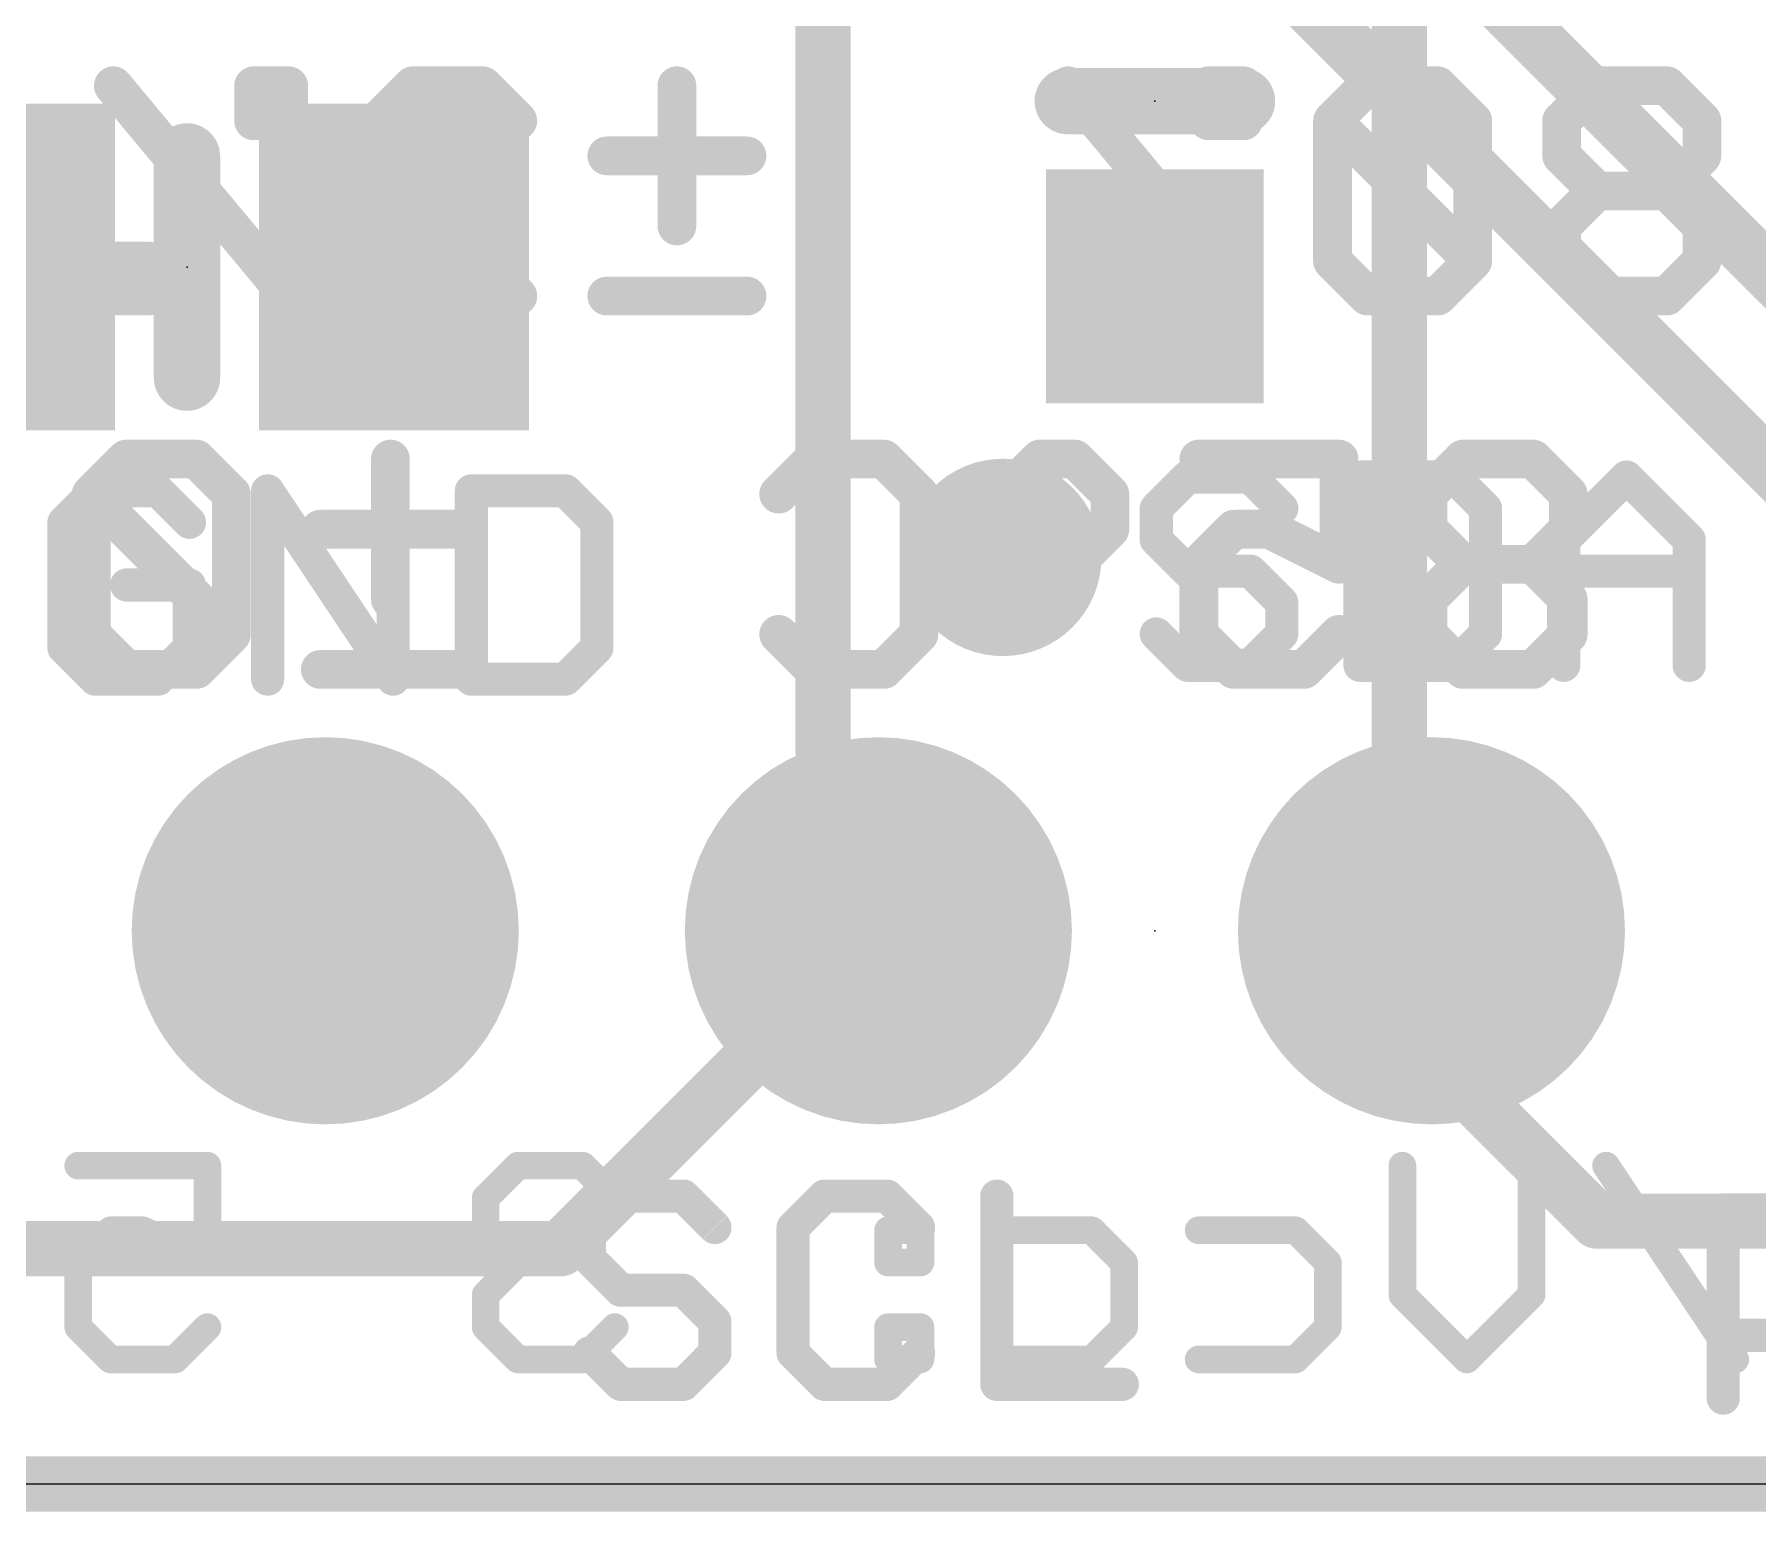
# Model space of a CAD drawing. Extents: x -0.1 to 25.5, y -0.1 to 17.9.
# Drawn here: x 7.55 to 15.47, y -0.13 to 6.66 of the extents above; entities that cross this region are included whole.
import ezdxf

# ---------------------------------------------------------------- set-up
doc = ezdxf.new("R2010")
doc.units = 0
for name, color, linetype in [('1', 12, 'CONTINUOUS'), ('16', 5, 'CONTINUOUS'), ('17', 110, 'CONTINUOUS'), ('18', 110, 'CONTINUOUS'), ('20', 53, 'CONTINUOUS'), ('21', 40, 'CONTINUOUS'), ('22', 6, 'CONTINUOUS'), ('23', 53, 'CONTINUOUS')]:
    doc.layers.add(name, color=color, linetype=linetype)

# ---------------------------------------------------------------- blocks, each defined once
blk = doc.blocks.new('RECT')
blk.add_solid([(-0.5, -0.5), (0.5, -0.5), (-0.5, 0.5), (0.5, 0.5)])
blk = doc.blocks.new('ROUNDP')
at = {"const_width": 0.5}
blk.add_lwpolyline([(0, -0.25, 1), (0, 0.25, 1), (0, -0.25)], format="xyb", dxfattribs=at)
blk = doc.blocks.new('ROUNDV')
at = {"const_width": 0.5}
blk.add_lwpolyline([(0, -0.25, 1), (0, 0.25, 1), (0, -0.25)], format="xyb", dxfattribs=at)

msp = doc.modelspace()

# ---------------------------------------------------------------- linework, layer by layer
at = {"layer": '1', "const_width": 0.254}
for points in [[(13.823, 9.233), (13.823, 2.687)], [(13.97, 2.54), (13.823, 2.687)], [(25.4, 0), (0, 0)]]:
    msp.add_lwpolyline(points, dxfattribs=at)
at = {"layer": '1', "const_width": 0.127}
for points in [[(13.8679, 2.7319, 1), (13.7781, 2.6421)], [(13.7595, 2.687, 1), (13.8865, 2.687)], [(13.9251, 2.4951, 1), (14.0149, 2.5849)]]:
    msp.add_lwpolyline(points, format="xyb", dxfattribs=at)
at = {"layer": '16', "const_width": 0.254}
for points in [[(11.176, 7.3025), (11.176, 3.3655)], [(18.542, 2.54), (13.843, 7.239)], [(13.1445, 7.0485), (16.51, 3.683)], [(11.176, 3.3655), (11.4935, 3.048)], [(11.4935, 3.048), (11.4935, 2.6035)], [(11.43, 2.54), (11.4935, 2.6035)], [(9.9695, 1.0795), (11.43, 2.54)], [(13.97, 1.9685), (13.97, 2.54)], [(14.732, 1.2065), (13.97, 1.9685)], [(19.7485, 1.2065), (14.732, 1.2065)], [(6.0863, 1.0795), (9.9695, 1.0795)], [(25.4, 0), (0, 0)]]:
    msp.add_lwpolyline(points, dxfattribs=at)
at = {"layer": '16', "const_width": 0.127}
for points in [[(11.2209, 3.4104, 1), (11.1311, 3.3206)], [(11.1125, 3.3655, 1), (11.2395, 3.3655)], [(11.557, 3.048, 1), (11.43, 3.048)], [(11.4486, 3.0031, 1), (11.5384, 3.0929)], [(11.5384, 2.5586, 1), (11.4486, 2.6484)], [(11.3851, 2.5849, 1), (11.4749, 2.4951)], [(11.4749, 2.4951, 1), (11.3851, 2.5849)], [(11.43, 2.6035, 1), (11.557, 2.6035)], [(14.0335, 2.54, 1), (13.9065, 2.54)], [(14.0149, 2.0134, 1), (13.9251, 1.9236)], [(13.9065, 1.9685, 1), (14.0335, 1.9685)], [(14.732, 1.27, 1), (14.732, 1.143)], [(14.6871, 1.1616, 1), (14.7769, 1.2514)], [(9.9246, 1.1244, 1), (10.0144, 1.0346)], [(9.9695, 1.016, 1), (9.9695, 1.143)]]:
    msp.add_lwpolyline(points, format="xyb", dxfattribs=at)
at = {"layer": '20'}
msp.add_line((2.54, 0), (22.86, 0), dxfattribs=at)
at = {"layer": '21'}
for points, const_width in [([(13.1, 6.35), (12.3, 6.35)], 0.3048), ([(8.255, 6.096), (8.255, 5.08)], 0.3048), ([(12.8505, 4.6235), (12.7064, 4.4795)], 0.1524), ([(13.1386, 4.6235), (12.8505, 4.6235)], 0.1524), ([(13.2826, 4.4795), (13.1386, 4.6235)], 0.1524), ([(13.6419, 4.6235), (13.6419, 3.7592)], 0.1524), ([(14.0741, 4.6235), (13.6419, 4.6235)], 0.1524), ([(14.2182, 4.4795), (14.0741, 4.6235)], 0.1524), ([(14.5775, 4.3354), (14.8656, 4.6235)], 0.1524), ([(14.8656, 4.6235), (15.1537, 4.3354)], 0.1524), ([(7.834, 4.56), (7.6899, 4.416)], 0.1524), ([(8.1221, 4.56), (7.834, 4.56)], 0.1524), ([(8.2661, 4.416), (8.1221, 4.56)], 0.1524), ([(8.6254, 3.6957), (8.6254, 4.56)], 0.1524), ([(8.6254, 4.56), (9.2017, 3.6957)], 0.1524), ([(9.2017, 3.6957), (9.2017, 4.56)], 0.1524), ([(9.561, 4.56), (9.561, 3.6957)], 0.1524), ([(9.9931, 4.56), (9.561, 4.56)], 0.1524), ([(10.1372, 4.416), (9.9931, 4.56)], 0.1524), ([(12.7064, 4.4795), (12.7064, 4.3354)], 0.1524), ([(14.2182, 3.9033), (14.2182, 4.4795)], 0.1524), ([(7.6899, 4.416), (7.6899, 3.8398)], 0.1524), ([(10.1372, 3.8398), (10.1372, 4.416)], 0.1524), ([(12.7064, 4.3354), (12.8505, 4.1914)], 0.1524), ([(14.5775, 3.7592), (14.5775, 4.3354)], 0.1524), ([(15.1537, 4.3354), (15.1537, 3.7592)], 0.1524), ([(8.2661, 4.1279), (7.978, 4.1279)], 0.1524), ([(8.2661, 3.8398), (8.2661, 4.1279)], 0.1524), ([(12.8505, 4.1914), (13.1386, 4.1914)], 0.1524), ([(13.1386, 4.1914), (13.2826, 4.0473)], 0.1524), ([(14.5775, 4.1914), (15.1537, 4.1914)], 0.1524), ([(13.2826, 4.0473), (13.2826, 3.9033)], 0.1524), ([(12.8505, 3.7592), (12.7064, 3.9033)], 0.1524), ([(13.2826, 3.9033), (13.1386, 3.7592)], 0.1524), ([(14.0741, 3.7592), (14.2182, 3.9033)], 0.1524), ([(7.6899, 3.8398), (7.834, 3.6957)], 0.1524), ([(8.1221, 3.6957), (8.2661, 3.8398)], 0.1524), ([(9.9931, 3.6957), (10.1372, 3.8398)], 0.1524), ([(13.1386, 3.7592), (12.8505, 3.7592)], 0.1524), ([(13.6419, 3.7592), (14.0741, 3.7592)], 0.1524), ([(7.834, 3.6957), (8.1221, 3.6957)], 0.1524), ([(9.561, 3.6957), (9.9931, 3.6957)], 0.1524), ([(10.247, 1.3215), (10.1029, 1.1775)], 0.1524), ([(10.5351, 1.3215), (10.247, 1.3215)], 0.1524), ([(10.6791, 1.1775), (10.5351, 1.3215)], 0.1524), ([(11.1825, 1.3215), (11.0384, 1.1775)], 0.1524), ([(11.4706, 1.3215), (11.1825, 1.3215)], 0.1524), ([(11.6147, 1.1775), (11.4706, 1.3215)], 0.1524), ([(11.974, 1.3215), (11.974, 0.4572)], 0.1524), ([(15.3099, 0.3937), (15.3099, 1.258)], 0.1524), ([(15.3099, 1.258), (15.7421, 1.258)], 0.1524), ([(10.1029, 1.1775), (10.1029, 1.0334)], 0.1524), ([(11.0384, 1.1775), (11.0384, 0.6013)], 0.1524), ([(10.1029, 1.0334), (10.247, 0.8894)], 0.1524), ([(10.247, 0.8894), (10.5351, 0.8894)], 0.1524), ([(10.5351, 0.8894), (10.6791, 0.7453)], 0.1524), ([(10.6791, 0.7453), (10.6791, 0.6013)], 0.1524), ([(15.7421, 0.6818), (15.3099, 0.6818)], 0.1524), ([(10.247, 0.4572), (10.1029, 0.6013)], 0.1524), ([(10.6791, 0.6013), (10.5351, 0.4572)], 0.1524), ([(11.0384, 0.6013), (11.1825, 0.4572)], 0.1524), ([(11.4706, 0.4572), (11.6147, 0.6013)], 0.1524), ([(10.5351, 0.4572), (10.247, 0.4572)], 0.1524), ([(11.1825, 0.4572), (11.4706, 0.4572)], 0.1524), ([(11.974, 0.4572), (12.5502, 0.4572)], 0.1524)]:
    msp.add_lwpolyline(points, dxfattribs=dict(at, const_width=const_width))
for points, const_width in [([(12.3, 6.4262, 1), (12.3, 6.2738)], 0.1524), ([(13.1, 6.2738, 1), (13.1, 6.4262)], 0.1524), ([(8.3312, 6.096, 1), (8.1788, 6.096)], 0.1524), ([(8.1788, 5.08, 1), (8.3312, 5.08)], 0.1524), ([(12.8505, 4.6616, 1), (12.8505, 4.5854)], 0.0762), ([(12.8774, 4.5966, 1), (12.8235, 4.6505)], 0.0762), ([(13.1655, 4.6505, 1), (13.1116, 4.5966)], 0.0762), ([(13.1386, 4.5854, 1), (13.1386, 4.6616)], 0.0762), ([(13.68, 4.6235, 1), (13.6038, 4.6235)], 0.0762), ([(13.6419, 4.6616, 1), (13.6419, 4.5854)], 0.0762), ([(14.1011, 4.6505, 1), (14.0472, 4.5966)], 0.0762), ([(14.0741, 4.5854, 1), (14.0741, 4.6616)], 0.0762), ([(14.8925, 4.6505, 1), (14.8386, 4.5966)], 0.0762), ([(14.8925, 4.5966, 1), (14.8386, 4.6505)], 0.0762), ([(7.834, 4.5981, 1), (7.834, 4.5219)], 0.0762), ([(7.8609, 4.5331, 1), (7.807, 4.587)], 0.0762), ([(8.149, 4.587, 1), (8.0951, 4.5331)], 0.0762), ([(8.1221, 4.5219, 1), (8.1221, 4.5981)], 0.0762), ([(8.6571, 4.5812, 1), (8.5937, 4.5389)], 0.0762), ([(8.6635, 4.56, 1), (8.5873, 4.56)], 0.0762), ([(9.2398, 4.56, 1), (9.1636, 4.56)], 0.0762), ([(9.5991, 4.56, 1), (9.5229, 4.56)], 0.0762), ([(9.561, 4.5981, 1), (9.561, 4.5219)], 0.0762), ([(10.0201, 4.587, 1), (9.9662, 4.5331)], 0.0762), ([(9.9931, 4.5219, 1), (9.9931, 4.5981)], 0.0762), ([(12.7445, 4.4795, 1), (12.6683, 4.4795)], 0.0762), ([(12.6795, 4.5064, 1), (12.7334, 4.4525)], 0.0762), ([(13.2557, 4.4525, 1), (13.3096, 4.5064)], 0.0762), ([(14.2563, 4.4795, 1), (14.1801, 4.4795)], 0.0762), ([(14.1912, 4.4525, 1), (14.2451, 4.5064)], 0.0762), ([(7.728, 4.416, 1), (7.6518, 4.416)], 0.0762), ([(7.663, 4.4429, 1), (7.7169, 4.389)], 0.0762), ([(8.2392, 4.389, 1), (8.2931, 4.4429)], 0.0762), ([(10.1753, 4.416, 1), (10.0991, 4.416)], 0.0762), ([(10.1102, 4.389, 1), (10.1641, 4.4429)], 0.0762), ([(12.7334, 4.3624, 1), (12.6795, 4.3085)], 0.0762), ([(12.6683, 4.3354, 1), (12.7445, 4.3354)], 0.0762), ([(14.5505, 4.3624, 1), (14.6044, 4.3085)], 0.0762), ([(14.6156, 4.3354, 1), (14.5394, 4.3354)], 0.0762), ([(15.1918, 4.3354, 1), (15.1156, 4.3354)], 0.0762), ([(15.1267, 4.3085, 1), (15.1806, 4.3624)], 0.0762), ([(7.978, 4.166, 1), (7.978, 4.0898)], 0.0762), ([(8.3042, 4.1279, 1), (8.228, 4.1279)], 0.0762), ([(8.2661, 4.0898, 1), (8.2661, 4.166)], 0.0762), ([(12.8505, 4.2295, 1), (12.8505, 4.1533)], 0.0762), ([(12.8235, 4.1644, 1), (12.8774, 4.2183)], 0.0762), ([(13.1655, 4.2183, 1), (13.1116, 4.1644)], 0.0762), ([(13.1386, 4.1533, 1), (13.1386, 4.2295)], 0.0762), ([(14.5775, 4.2295, 1), (14.5775, 4.1533)], 0.0762), ([(15.1537, 4.1533, 1), (15.1537, 4.2295)], 0.0762), ([(13.3207, 4.0473, 1), (13.2445, 4.0473)], 0.0762), ([(13.2557, 4.0204, 1), (13.3096, 4.0743)], 0.0762), ([(12.7334, 3.9302, 1), (12.6795, 3.8763)], 0.0762), ([(13.3096, 3.8763, 1), (13.2557, 3.9302)], 0.0762), ([(14.2451, 3.8763, 1), (14.1912, 3.9302)], 0.0762), ([(7.7169, 3.8667, 1), (7.663, 3.8128)], 0.0762), ([(7.6518, 3.8398, 1), (7.728, 3.8398)], 0.0762), ([(8.228, 3.8398, 1), (8.3042, 3.8398)], 0.0762), ([(8.2931, 3.8128, 1), (8.2392, 3.8667)], 0.0762), ([(10.0991, 3.8398, 1), (10.1753, 3.8398)], 0.0762), ([(10.1641, 3.8128, 1), (10.1102, 3.8667)], 0.0762), ([(13.2445, 3.9033, 1), (13.3207, 3.9033)], 0.0762), ([(14.1801, 3.9033, 1), (14.2563, 3.9033)], 0.0762), ([(12.8505, 3.7973, 1), (12.8505, 3.7211)], 0.0762), ([(12.8235, 3.7323, 1), (12.8774, 3.7861)], 0.0762), ([(13.1116, 3.7861, 1), (13.1655, 3.7323)], 0.0762), ([(13.1386, 3.7211, 1), (13.1386, 3.7973)], 0.0762), ([(13.6419, 3.7973, 1), (13.6419, 3.7211)], 0.0762), ([(14.0472, 3.7861, 1), (14.1011, 3.7323)], 0.0762), ([(14.0741, 3.7211, 1), (14.0741, 3.7973)], 0.0762), ([(7.834, 3.7338, 1), (7.834, 3.6576)], 0.0762), ([(7.807, 3.6688, 1), (7.8609, 3.7226)], 0.0762), ([(8.0951, 3.7226, 1), (8.149, 3.6688)], 0.0762), ([(8.1221, 3.6576, 1), (8.1221, 3.7338)], 0.0762), ([(8.5873, 3.6957, 1), (8.6635, 3.6957)], 0.0762), ([(9.1636, 3.6957, 1), (9.2398, 3.6957)], 0.0762), ([(9.17, 3.6746, 1), (9.2334, 3.7168)], 0.0762), ([(9.561, 3.7338, 1), (9.561, 3.6576)], 0.0762), ([(9.5229, 3.6957, 1), (9.5991, 3.6957)], 0.0762), ([(9.9662, 3.7226, 1), (10.0201, 3.6688)], 0.0762), ([(9.9931, 3.6576, 1), (9.9931, 3.7338)], 0.0762), ([(13.6038, 3.7592, 1), (13.68, 3.7592)], 0.0762), ([(14.5394, 3.7592, 1), (14.6156, 3.7592)], 0.0762), ([(15.1156, 3.7592, 1), (15.1918, 3.7592)], 0.0762), ([(10.247, 1.3596, 1), (10.247, 1.2834)], 0.0762), ([(10.2739, 1.2946, 1), (10.22, 1.3485)], 0.0762), ([(10.562, 1.3485, 1), (10.5081, 1.2946)], 0.0762), ([(10.5351, 1.2834, 1), (10.5351, 1.3596)], 0.0762), ([(11.1825, 1.3596, 1), (11.1825, 1.2834)], 0.0762), ([(11.2094, 1.2946, 1), (11.1556, 1.3485)], 0.0762), ([(11.4976, 1.3485, 1), (11.4437, 1.2946)], 0.0762), ([(11.4706, 1.2834, 1), (11.4706, 1.3596)], 0.0762), ([(12.0121, 1.3215, 1), (11.9359, 1.3215)], 0.0762), ([(15.348, 1.258, 1), (15.2718, 1.258)], 0.0762), ([(15.3099, 1.2961, 1), (15.3099, 1.2199)], 0.0762), ([(10.141, 1.1775, 1), (10.0648, 1.1775)], 0.0762), ([(10.076, 1.2044, 1), (10.1299, 1.1505)], 0.0762), ([(10.6522, 1.1505, 1), (10.7061, 1.2044)], 0.0762), ([(11.0765, 1.1775, 1), (11.0003, 1.1775)], 0.0762), ([(11.0115, 1.2044, 1), (11.0654, 1.1505)], 0.0762), ([(11.5877, 1.1505, 1), (11.6416, 1.2044)], 0.0762), ([(10.1299, 1.0604, 1), (10.076, 1.0065)], 0.0762), ([(10.0648, 1.0334, 1), (10.141, 1.0334)], 0.0762), ([(10.247, 0.9275, 1), (10.247, 0.8513)], 0.0762), ([(10.22, 0.8624, 1), (10.2739, 0.9163)], 0.0762), ([(10.562, 0.9163, 1), (10.5081, 0.8624)], 0.0762), ([(10.5351, 0.8513, 1), (10.5351, 0.9275)], 0.0762), ([(10.7172, 0.7453, 1), (10.641, 0.7453)], 0.0762), ([(10.6522, 0.7184, 1), (10.7061, 0.7723)], 0.0762), ([(15.3099, 0.7199, 1), (15.3099, 0.6437)], 0.0762), ([(10.1299, 0.6282, 1), (10.076, 0.5743)], 0.0762), ([(10.641, 0.6013, 1), (10.7172, 0.6013)], 0.0762), ([(10.7061, 0.5743, 1), (10.6522, 0.6282)], 0.0762), ([(11.0654, 0.6282, 1), (11.0115, 0.5743)], 0.0762), ([(11.0003, 0.6013, 1), (11.0765, 0.6013)], 0.0762), ([(11.6416, 0.5743, 1), (11.5877, 0.6282)], 0.0762), ([(10.247, 0.4953, 1), (10.247, 0.4191)], 0.0762), ([(10.22, 0.4303, 1), (10.2739, 0.4841)], 0.0762), ([(10.5081, 0.4841, 1), (10.562, 0.4303)], 0.0762), ([(10.5351, 0.4191, 1), (10.5351, 0.4953)], 0.0762), ([(11.1825, 0.4953, 1), (11.1825, 0.4191)], 0.0762), ([(11.1556, 0.4303, 1), (11.2094, 0.4841)], 0.0762), ([(11.4437, 0.4841, 1), (11.4976, 0.4303)], 0.0762), ([(11.4706, 0.4191, 1), (11.4706, 0.4953)], 0.0762), ([(11.974, 0.4953, 1), (11.974, 0.4191)], 0.0762), ([(11.9359, 0.4572, 1), (12.0121, 0.4572)], 0.0762), ([(12.5502, 0.4191, 1), (12.5502, 0.4953)], 0.0762), ([(15.2718, 0.3937, 1), (15.348, 0.3937)], 0.0762)]:
    msp.add_lwpolyline(points, format="xyb", dxfattribs=dict(at, const_width=const_width))
at = {"layer": '22'}
for points, const_width in [([(8.7219, 5.4546), (7.9169, 6.4207)], 0.1778), ([(8.7219, 6.4207), (8.5609, 6.4207)], 0.1778), ([(8.5609, 6.4207), (8.5609, 6.2597)], 0.1778), ([(8.7219, 6.2597), (8.7219, 6.4207)], 0.1778), ([(9.1303, 6.2597), (9.2914, 6.4207)], 0.1778), ([(9.2914, 6.4207), (9.6134, 6.4207)], 0.1778), ([(9.6134, 6.4207), (9.7744, 6.2597)], 0.1778), ([(10.5048, 6.4207), (10.5048, 5.7767)], 0.1778), ([(13.1072, 5.4546), (12.3021, 6.4207)], 0.1778), ([(13.1072, 6.4207), (12.9461, 6.4207)], 0.1778), ([(12.9461, 6.4207), (12.9461, 6.2597)], 0.1778), ([(13.1072, 6.2597), (13.1072, 6.4207)], 0.1778), ([(13.6766, 6.4207), (13.5156, 6.2597)], 0.1778), ([(13.9986, 6.4207), (13.6766, 6.4207)], 0.1778), ([(14.1596, 6.2597), (13.9986, 6.4207)], 0.1778), ([(14.7291, 6.4207), (14.5681, 6.2597)], 0.1778), ([(15.0511, 6.4207), (14.7291, 6.4207)], 0.1778), ([(15.2121, 6.2597), (15.0511, 6.4207)], 0.1778), ([(8.5609, 6.2597), (8.7219, 6.2597)], 0.1778), ([(9.1303, 6.0987), (9.1303, 6.2597)], 0.1778), ([(12.9461, 6.2597), (13.1072, 6.2597)], 0.1778), ([(13.5156, 6.2597), (13.5156, 5.6157)], 0.1778), ([(14.1596, 5.6157), (13.5156, 6.2597)], 0.1778), ([(14.1596, 5.6157), (14.1596, 6.2597)], 0.1778), ([(14.5681, 6.2597), (14.5681, 6.0987)], 0.1778), ([(15.2121, 6.0987), (15.2121, 6.2597)], 0.1778), ([(9.7744, 5.4546), (9.1303, 6.0987)], 0.1778), ([(10.8268, 6.0987), (10.1828, 6.0987)], 0.1778), ([(14.5681, 6.0987), (14.7291, 5.9377)], 0.1778), ([(15.0511, 5.9377), (15.2121, 6.0987)], 0.1778), ([(14.7291, 5.9377), (14.5681, 5.7767)], 0.1778), ([(15.0511, 5.9377), (14.7291, 5.9377)], 0.1778), ([(15.2121, 5.7767), (15.0511, 5.9377)], 0.1778), ([(14.5681, 5.7767), (14.5681, 5.6157)], 0.1778), ([(15.2121, 5.6157), (15.2121, 5.7767)], 0.1778), ([(8.0779, 5.6157), (7.9169, 5.6157)], 0.1778), ([(7.9169, 5.6157), (7.9169, 5.4546)], 0.1778), ([(8.0779, 5.4546), (8.0779, 5.6157)], 0.1778), ([(12.4631, 5.6157), (12.3021, 5.6157)], 0.1778), ([(12.3021, 5.6157), (12.3021, 5.4546)], 0.1778), ([(12.4631, 5.4546), (12.4631, 5.6157)], 0.1778), ([(13.5156, 5.6157), (13.6766, 5.4546)], 0.1778), ([(13.9986, 5.4546), (14.1596, 5.6157)], 0.1778), ([(14.5681, 5.6157), (14.7291, 5.4546)], 0.1778), ([(15.0511, 5.4546), (15.2121, 5.6157)], 0.1778), ([(7.9169, 5.4546), (8.0779, 5.4546)], 0.1778), ([(9.1303, 5.4546), (9.7744, 5.4546)], 0.1778), ([(10.8268, 5.4546), (10.1828, 5.4546)], 0.1778), ([(12.3021, 5.4546), (12.4631, 5.4546)], 0.1778), ([(13.6766, 5.4546), (13.9986, 5.4546)], 0.1778), ([(14.7291, 5.4546), (15.0511, 5.4546)], 0.1778), ([(7.9758, 4.7062), (7.8148, 4.5452)], 0.1778), ([(8.2978, 4.7062), (7.9758, 4.7062)], 0.1778), ([(8.4588, 4.5452), (8.2978, 4.7062)], 0.1778), ([(9.1892, 4.7062), (9.1892, 4.0622)], 0.1778), ([(10.9722, 4.5452), (11.1332, 4.7062)], 0.1778), ([(11.1332, 4.7062), (11.4552, 4.7062)], 0.1778), ([(11.4552, 4.7062), (11.6162, 4.5452)], 0.1778), ([(12.1712, 4.7062), (12.0102, 4.5452)], 0.1778), ([(12.3322, 4.7062), (12.1712, 4.7062)], 0.1778), ([(12.4932, 4.5452), (12.3322, 4.7062)], 0.1778), ([(12.9017, 4.7062), (13.5457, 4.7062)], 0.1778), ([(13.5457, 4.7062), (13.5457, 4.2232)], 0.1778), ([(14.1151, 4.7062), (13.9541, 4.5452)], 0.1778), ([(14.4371, 4.7062), (14.1151, 4.7062)], 0.1778), ([(14.5981, 4.5452), (14.4371, 4.7062)], 0.1778), ([(7.8148, 4.5452), (7.8148, 3.9012)], 0.1778), ([(8.4588, 3.9012), (7.8148, 4.5452)], 0.1778), ([(8.4588, 3.9012), (8.4588, 4.5452)], 0.1778), ([(11.6162, 4.5452), (11.6162, 3.9012)], 0.1778), ([(12.0102, 4.5452), (12.0102, 4.3842)], 0.1778), ([(12.4932, 4.3842), (12.4932, 4.5452)], 0.1778), ([(13.9541, 4.5452), (13.9541, 4.3842)], 0.1778), ([(14.5981, 4.3842), (14.5981, 4.5452)], 0.1778), ([(9.5113, 4.3842), (8.8672, 4.3842)], 0.1778), ([(12.0102, 4.3842), (12.1712, 4.2232)], 0.1778), ([(12.3322, 4.2232), (12.4932, 4.3842)], 0.1778), ([(13.0627, 4.3842), (12.9017, 4.2232)], 0.1778), ([(13.2237, 4.3842), (13.0627, 4.3842)], 0.1778), ([(13.5457, 4.2232), (13.2237, 4.3842)], 0.1778), ([(13.9541, 4.3842), (14.1151, 4.2232)], 0.1778), ([(14.4371, 4.2232), (14.5981, 4.3842)], 0.1778), ([(12.1712, 4.2232), (12.3322, 4.2232)], 0.1778), ([(12.9017, 4.2232), (12.9017, 3.9012)], 0.1778), ([(14.1151, 4.2232), (13.9541, 4.0622)], 0.1778), ([(14.4371, 4.2232), (14.1151, 4.2232)], 0.1778), ([(14.5981, 4.0622), (14.4371, 4.2232)], 0.1778), ([(13.9541, 4.0622), (13.9541, 3.9012)], 0.1778), ([(14.5981, 3.9012), (14.5981, 4.0622)], 0.1778), ([(7.8148, 3.9012), (7.9758, 3.7402)], 0.1778), ([(8.2978, 3.7402), (8.4588, 3.9012)], 0.1778), ([(11.1332, 3.7402), (10.9722, 3.9012)], 0.1778), ([(11.6162, 3.9012), (11.4552, 3.7402)], 0.1778), ([(12.9017, 3.9012), (13.0627, 3.7402)], 0.1778), ([(13.3847, 3.7402), (13.5457, 3.9012)], 0.1778), ([(13.9541, 3.9012), (14.1151, 3.7402)], 0.1778), ([(14.4371, 3.7402), (14.5981, 3.9012)], 0.1778), ([(7.9758, 3.7402), (8.2978, 3.7402)], 0.1778), ([(9.5113, 3.7402), (8.8672, 3.7402)], 0.1778), ([(11.4552, 3.7402), (11.1332, 3.7402)], 0.1778), ([(13.0627, 3.7402), (13.3847, 3.7402)], 0.1778), ([(14.1151, 3.7402), (14.4371, 3.7402)], 0.1778), ([(7.7555, 1.4613), (8.3487, 1.4613)], 0.127), ([(8.3487, 1.4613), (8.3487, 1.0164)], 0.127), ([(9.7749, 1.4613), (9.6266, 1.313)], 0.127), ([(10.0715, 1.4613), (9.7749, 1.4613)], 0.127), ([(10.2198, 1.313), (10.0715, 1.4613)], 0.127), ([(13.8364, 0.8681), (13.8364, 1.4613)], 0.127), ([(14.4296, 1.4613), (14.4296, 0.8681)], 0.127), ([(15.3651, 0.5715), (14.7719, 1.4613)], 0.127), ([(9.6266, 1.313), (9.6266, 1.1647)], 0.127), ([(7.9038, 1.1647), (7.7555, 1.0164)], 0.127), ([(8.0521, 1.1647), (7.9038, 1.1647)], 0.127), ([(8.3487, 1.0164), (8.0521, 1.1647)], 0.127), ([(9.6266, 1.1647), (9.7749, 1.0164)], 0.127), ([(11.623, 1.1647), (11.4747, 1.1647)], 0.127), ([(11.4747, 1.1647), (11.4747, 1.0164)], 0.127), ([(11.623, 1.0164), (11.623, 1.1647)], 0.127), ([(11.9654, 1.1647), (12.4103, 1.1647)], 0.127), ([(12.4103, 1.1647), (12.5585, 1.0164)], 0.127), ([(12.9009, 1.1647), (13.3458, 1.1647)], 0.127), ([(13.3458, 1.1647), (13.4941, 1.0164)], 0.127), ([(7.7555, 1.0164), (7.7555, 0.7198)], 0.127), ([(9.2842, 1.0164), (8.6911, 1.0164)], 0.127), ([(9.7749, 1.0164), (9.6266, 0.8681)], 0.127), ([(9.7749, 1.0164), (9.9232, 1.0164)], 0.127), ([(11.4747, 1.0164), (11.623, 1.0164)], 0.127), ([(12.5585, 1.0164), (12.5585, 0.7198)], 0.127), ([(13.4941, 1.0164), (13.4941, 0.7198)], 0.127), ([(9.6266, 0.8681), (9.6266, 0.7198)], 0.127), ([(14.133, 0.5715), (13.8364, 0.8681)], 0.127), ([(14.4296, 0.8681), (14.133, 0.5715)], 0.127), ([(7.7555, 0.7198), (7.9038, 0.5715)], 0.127), ([(8.2004, 0.5715), (8.3487, 0.7198)], 0.127), ([(9.6266, 0.7198), (9.7749, 0.5715)], 0.127), ([(10.0715, 0.5715), (10.2198, 0.7198)], 0.127), ([(11.623, 0.7198), (11.4747, 0.7198)], 0.127), ([(11.4747, 0.7198), (11.4747, 0.5715)], 0.127), ([(11.623, 0.5715), (11.623, 0.7198)], 0.127), ([(12.5585, 0.7198), (12.4103, 0.5715)], 0.127), ([(13.4941, 0.7198), (13.3458, 0.5715)], 0.127), ([(7.9038, 0.5715), (8.2004, 0.5715)], 0.127), ([(9.7749, 0.5715), (10.0715, 0.5715)], 0.127), ([(11.4747, 0.5715), (11.623, 0.5715)], 0.127), ([(12.4103, 0.5715), (11.9654, 0.5715)], 0.127), ([(13.3458, 0.5715), (12.9009, 0.5715)], 0.127)]:
    msp.add_lwpolyline(points, dxfattribs=dict(at, const_width=const_width))
for points, const_width in [([(7.951, 6.4491, 1), (7.8827, 6.3922)], 0.0889), ([(8.5609, 6.4651, 1), (8.5609, 6.3762)], 0.0889), ([(8.6053, 6.4207, 1), (8.5165, 6.4207)], 0.0889), ([(8.7664, 6.4207, 1), (8.6775, 6.4207)], 0.0889), ([(8.7219, 6.3762, 1), (8.7219, 6.4651)], 0.0889), ([(9.2914, 6.4651, 1), (9.2914, 6.3762)], 0.0889), ([(9.3228, 6.3892, 1), (9.2599, 6.4521)], 0.0889), ([(9.6448, 6.4521, 1), (9.5819, 6.3892)], 0.0889), ([(9.6134, 6.3762, 1), (9.6134, 6.4651)], 0.0889), ([(10.5493, 6.4207, 1), (10.4604, 6.4207)], 0.0889), ([(12.3363, 6.4491, 1), (12.268, 6.3922)], 0.0889), ([(12.9906, 6.4207, 1), (12.9017, 6.4207)], 0.0889), ([(12.9461, 6.4651, 1), (12.9461, 6.3762)], 0.0889), ([(13.1516, 6.4207, 1), (13.0627, 6.4207)], 0.0889), ([(13.1072, 6.3762, 1), (13.1072, 6.4651)], 0.0889), ([(13.6766, 6.4651, 1), (13.6766, 6.3762)], 0.0889), ([(13.708, 6.3892, 1), (13.6452, 6.4521)], 0.0889), ([(14.03, 6.4521, 1), (13.9672, 6.3892)], 0.0889), ([(13.9986, 6.3762, 1), (13.9986, 6.4651)], 0.0889), ([(14.7291, 6.4651, 1), (14.7291, 6.3762)], 0.0889), ([(14.7605, 6.3892, 1), (14.6976, 6.4521)], 0.0889), ([(15.0825, 6.4521, 1), (15.0196, 6.3892)], 0.0889), ([(15.0511, 6.3762, 1), (15.0511, 6.4651)], 0.0889), ([(8.5609, 6.3041, 1), (8.5609, 6.2152)], 0.0889), ([(8.7219, 6.2152, 1), (8.7219, 6.3041)], 0.0889), ([(9.0989, 6.2911, 1), (9.1618, 6.2282)], 0.0889), ([(9.1748, 6.2597, 1), (9.0859, 6.2597)], 0.0889), ([(9.7429, 6.2282, 1), (9.8058, 6.2911)], 0.0889), ([(12.9461, 6.3041, 1), (12.9461, 6.2152)], 0.0889), ([(13.1072, 6.2152, 1), (13.1072, 6.3041)], 0.0889), ([(13.56, 6.2597, 1), (13.4711, 6.2597)], 0.0889), ([(13.547, 6.2911, 1), (13.4842, 6.2282)], 0.0889), ([(13.4842, 6.2911, 1), (13.547, 6.2282)], 0.0889), ([(14.2041, 6.2597, 1), (14.1152, 6.2597)], 0.0889), ([(14.1282, 6.2282, 1), (14.191, 6.2911)], 0.0889), ([(14.6125, 6.2597, 1), (14.5236, 6.2597)], 0.0889), ([(14.5366, 6.2911, 1), (14.5995, 6.2282)], 0.0889), ([(15.2565, 6.2597, 1), (15.1676, 6.2597)], 0.0889), ([(15.1806, 6.2282, 1), (15.2435, 6.2911)], 0.0889), ([(8.5165, 6.2597, 1), (8.6053, 6.2597)], 0.0889), ([(8.6775, 6.2597, 1), (8.7664, 6.2597)], 0.0889), ([(12.9017, 6.2597, 1), (12.9906, 6.2597)], 0.0889), ([(13.0627, 6.2597, 1), (13.1516, 6.2597)], 0.0889), ([(9.1618, 6.1301, 1), (9.0989, 6.0672)], 0.0889), ([(10.1828, 6.1431, 1), (10.1828, 6.0542)], 0.0889), ([(10.8268, 6.0542, 1), (10.8268, 6.1431)], 0.0889), ([(14.5995, 6.1301, 1), (14.5366, 6.0672)], 0.0889), ([(15.2435, 6.0672, 1), (15.1806, 6.1301)], 0.0889), ([(9.0859, 6.0987, 1), (9.1748, 6.0987)], 0.0889), ([(14.5236, 6.0987, 1), (14.6125, 6.0987)], 0.0889), ([(15.1676, 6.0987, 1), (15.2565, 6.0987)], 0.0889), ([(14.7291, 5.9821, 1), (14.7291, 5.8932)], 0.0889), ([(14.7605, 5.9062, 1), (14.6976, 5.9691)], 0.0889), ([(15.0825, 5.9691, 1), (15.0196, 5.9062)], 0.0889), ([(15.0511, 5.8932, 1), (15.0511, 5.9821)], 0.0889), ([(14.6976, 5.9062, 1), (14.7605, 5.9691)], 0.0889), ([(15.0196, 5.9691, 1), (15.0825, 5.9062)], 0.0889), ([(14.6125, 5.7767, 1), (14.5236, 5.7767)], 0.0889), ([(15.2565, 5.7767, 1), (15.1676, 5.7767)], 0.0889), ([(10.4604, 5.7767, 1), (10.5493, 5.7767)], 0.0889), ([(14.5366, 5.8081, 1), (14.5995, 5.7452)], 0.0889), ([(15.1806, 5.7452, 1), (15.2435, 5.8081)], 0.0889), ([(7.9169, 5.6601, 1), (7.9169, 5.5712)], 0.0889), ([(7.9613, 5.6157, 1), (7.8724, 5.6157)], 0.0889), ([(8.1223, 5.6157, 1), (8.0334, 5.6157)], 0.0889), ([(8.0779, 5.5712, 1), (8.0779, 5.6601)], 0.0889), ([(12.3021, 5.6601, 1), (12.3021, 5.5712)], 0.0889), ([(12.3466, 5.6157, 1), (12.2577, 5.6157)], 0.0889), ([(12.5076, 5.6157, 1), (12.4187, 5.6157)], 0.0889), ([(12.4631, 5.5712, 1), (12.4631, 5.6601)], 0.0889), ([(13.547, 5.6471, 1), (13.4842, 5.5842)], 0.0889), ([(14.191, 5.5842, 1), (14.1282, 5.6471)], 0.0889), ([(14.5995, 5.6471, 1), (14.5366, 5.5842)], 0.0889), ([(15.2435, 5.5842, 1), (15.1806, 5.6471)], 0.0889), ([(13.4711, 5.6157, 1), (13.56, 5.6157)], 0.0889), ([(14.1152, 5.6157, 1), (14.2041, 5.6157)], 0.0889), ([(14.1282, 5.5842, 1), (14.191, 5.6471)], 0.0889), ([(14.5236, 5.6157, 1), (14.6125, 5.6157)], 0.0889), ([(15.1676, 5.6157, 1), (15.2565, 5.6157)], 0.0889), ([(7.9169, 5.4991, 1), (7.9169, 5.4102)], 0.0889), ([(8.0779, 5.4102, 1), (8.0779, 5.4991)], 0.0889), ([(9.1303, 5.4991, 1), (9.1303, 5.4102)], 0.0889), ([(9.7744, 5.4102, 1), (9.7744, 5.4991)], 0.0889), ([(10.1828, 5.4991, 1), (10.1828, 5.4102)], 0.0889), ([(10.8268, 5.4102, 1), (10.8268, 5.4991)], 0.0889), ([(12.3021, 5.4991, 1), (12.3021, 5.4102)], 0.0889), ([(12.4631, 5.4102, 1), (12.4631, 5.4991)], 0.0889), ([(13.6766, 5.4991, 1), (13.6766, 5.4102)], 0.0889), ([(13.9986, 5.4102, 1), (13.9986, 5.4991)], 0.0889), ([(14.7291, 5.4991, 1), (14.7291, 5.4102)], 0.0889), ([(15.0511, 5.4102, 1), (15.0511, 5.4991)], 0.0889), ([(7.8724, 5.4546, 1), (7.9613, 5.4546)], 0.0889), ([(8.0334, 5.4546, 1), (8.1223, 5.4546)], 0.0889), ([(8.6878, 5.4262, 1), (8.7561, 5.4831)], 0.0889), ([(9.7429, 5.4232, 1), (9.8058, 5.4861)], 0.0889), ([(12.2577, 5.4546, 1), (12.3466, 5.4546)], 0.0889), ([(12.4187, 5.4546, 1), (12.5076, 5.4546)], 0.0889), ([(13.073, 5.4262, 1), (13.1413, 5.4831)], 0.0889), ([(13.6452, 5.4232, 1), (13.708, 5.4861)], 0.0889), ([(13.9672, 5.4861, 1), (14.03, 5.4232)], 0.0889), ([(14.6976, 5.4232, 1), (14.7605, 5.4861)], 0.0889), ([(15.0196, 5.4861, 1), (15.0825, 5.4232)], 0.0889), ([(7.9758, 4.7506, 1), (7.9758, 4.6617)], 0.0889), ([(8.0072, 4.6747, 1), (7.9443, 4.7376)], 0.0889), ([(8.3292, 4.7376, 1), (8.2664, 4.6747)], 0.0889), ([(8.2978, 4.6617, 1), (8.2978, 4.7506)], 0.0889), ([(9.2337, 4.7062, 1), (9.1448, 4.7062)], 0.0889), ([(11.1332, 4.7506, 1), (11.1332, 4.6617)], 0.0889), ([(11.1646, 4.6747, 1), (11.1017, 4.7376)], 0.0889), ([(11.4866, 4.7376, 1), (11.4237, 4.6747)], 0.0889), ([(11.4552, 4.6617, 1), (11.4552, 4.7506)], 0.0889), ([(12.1712, 4.7506, 1), (12.1712, 4.6617)], 0.0889), ([(12.2026, 4.6747, 1), (12.1398, 4.7376)], 0.0889), ([(12.3636, 4.7376, 1), (12.3008, 4.6747)], 0.0889), ([(12.3322, 4.6617, 1), (12.3322, 4.7506)], 0.0889), ([(12.9017, 4.7506, 1), (12.9017, 4.6617)], 0.0889), ([(13.5901, 4.7062, 1), (13.5012, 4.7062)], 0.0889), ([(13.5457, 4.6617, 1), (13.5457, 4.7506)], 0.0889), ([(14.1151, 4.7506, 1), (14.1151, 4.6617)], 0.0889), ([(14.1466, 4.6747, 1), (14.0837, 4.7376)], 0.0889), ([(14.4686, 4.7376, 1), (14.4057, 4.6747)], 0.0889), ([(14.4371, 4.6617, 1), (14.4371, 4.7506)], 0.0889), ([(7.8592, 4.5452, 1), (7.7703, 4.5452)], 0.0889), ([(7.8462, 4.5766, 1), (7.7833, 4.5137)], 0.0889), ([(7.7833, 4.5766, 1), (7.8462, 4.5137)], 0.0889), ([(8.5032, 4.5452, 1), (8.4143, 4.5452)], 0.0889), ([(8.4274, 4.5137, 1), (8.4902, 4.5766)], 0.0889), ([(10.9407, 4.5766, 1), (11.0036, 4.5137)], 0.0889), ([(11.6606, 4.5452, 1), (11.5717, 4.5452)], 0.0889), ([(11.5847, 4.5137, 1), (11.6476, 4.5766)], 0.0889), ([(12.0547, 4.5452, 1), (11.9658, 4.5452)], 0.0889), ([(11.9788, 4.5766, 1), (12.0416, 4.5137)], 0.0889), ([(12.5377, 4.5452, 1), (12.4488, 4.5452)], 0.0889), ([(12.4618, 4.5137, 1), (12.5246, 4.5766)], 0.0889), ([(13.9227, 4.5766, 1), (13.9855, 4.5137)], 0.0889), ([(13.9986, 4.5452, 1), (13.9097, 4.5452)], 0.0889), ([(14.6426, 4.5452, 1), (14.5537, 4.5452)], 0.0889), ([(14.5667, 4.5137, 1), (14.6296, 4.5766)], 0.0889), ([(8.8672, 4.4286, 1), (8.8672, 4.3397)], 0.0889), ([(9.5113, 4.3397, 1), (9.5113, 4.4286)], 0.0889), ([(12.0416, 4.4156, 1), (11.9788, 4.3527)], 0.0889), ([(12.5246, 4.3527, 1), (12.4618, 4.4156)], 0.0889), ([(13.0627, 4.4286, 1), (13.0627, 4.3397)], 0.0889), ([(13.0941, 4.3527, 1), (13.0312, 4.4156)], 0.0889), ([(13.2435, 4.4239, 1), (13.2038, 4.3444)], 0.0889), ([(13.2237, 4.3397, 1), (13.2237, 4.4286)], 0.0889), ([(13.9855, 4.4156, 1), (13.9227, 4.3527)], 0.0889), ([(14.6296, 4.3527, 1), (14.5667, 4.4156)], 0.0889), ([(11.9658, 4.3842, 1), (12.0547, 4.3842)], 0.0889), ([(12.4488, 4.3842, 1), (12.5377, 4.3842)], 0.0889), ([(13.9097, 4.3842, 1), (13.9986, 4.3842)], 0.0889), ([(14.5537, 4.3842, 1), (14.6426, 4.3842)], 0.0889), ([(12.1712, 4.2676, 1), (12.1712, 4.1787)], 0.0889), ([(12.1398, 4.1917, 1), (12.2026, 4.2546)], 0.0889), ([(12.3008, 4.2546, 1), (12.3636, 4.1917)], 0.0889), ([(12.3322, 4.1787, 1), (12.3322, 4.2676)], 0.0889), ([(12.8702, 4.2546, 1), (12.9331, 4.1917)], 0.0889), ([(12.9461, 4.2232, 1), (12.8572, 4.2232)], 0.0889), ([(13.5258, 4.1834, 1), (13.5656, 4.2629)], 0.0889), ([(14.1151, 4.2676, 1), (14.1151, 4.1787)], 0.0889), ([(14.1466, 4.1917, 1), (14.0837, 4.2546)], 0.0889), ([(14.0837, 4.1917, 1), (14.1466, 4.2546)], 0.0889), ([(14.4686, 4.2546, 1), (14.4057, 4.1917)], 0.0889), ([(14.4057, 4.2546, 1), (14.4686, 4.1917)], 0.0889), ([(14.4371, 4.1787, 1), (14.4371, 4.2676)], 0.0889), ([(13.5012, 4.2232, 1), (13.5901, 4.2232)], 0.0889), ([(13.9227, 4.0936, 1), (13.9855, 4.0307)], 0.0889), ([(13.9986, 4.0622, 1), (13.9097, 4.0622)], 0.0889), ([(14.6426, 4.0622, 1), (14.5537, 4.0622)], 0.0889), ([(14.5667, 4.0307, 1), (14.6296, 4.0936)], 0.0889), ([(9.1448, 4.0622, 1), (9.2337, 4.0622)], 0.0889), ([(7.8462, 3.9326, 1), (7.7833, 3.8697)], 0.0889), ([(8.4902, 3.8697, 1), (8.4274, 3.9326)], 0.0889), ([(8.4274, 3.8697, 1), (8.4902, 3.9326)], 0.0889), ([(11.0036, 3.9326, 1), (10.9407, 3.8697)], 0.0889), ([(11.6476, 3.8697, 1), (11.5847, 3.9326)], 0.0889), ([(12.9331, 3.9326, 1), (12.8702, 3.8697)], 0.0889), ([(13.5771, 3.8697, 1), (13.5142, 3.9326)], 0.0889), ([(13.9855, 3.9326, 1), (13.9227, 3.8697)], 0.0889), ([(14.6296, 3.8697, 1), (14.5667, 3.9326)], 0.0889), ([(7.7703, 3.9012, 1), (7.8592, 3.9012)], 0.0889), ([(8.4143, 3.9012, 1), (8.5032, 3.9012)], 0.0889), ([(11.5717, 3.9012, 1), (11.6606, 3.9012)], 0.0889), ([(12.8572, 3.9012, 1), (12.9461, 3.9012)], 0.0889), ([(13.9097, 3.9012, 1), (13.9986, 3.9012)], 0.0889), ([(14.5537, 3.9012, 1), (14.6426, 3.9012)], 0.0889), ([(7.9758, 3.7846, 1), (7.9758, 3.6957)], 0.0889), ([(7.9443, 3.7087, 1), (8.0072, 3.7716)], 0.0889), ([(8.2664, 3.7716, 1), (8.3292, 3.7087)], 0.0889), ([(8.2978, 3.6957, 1), (8.2978, 3.7846)], 0.0889), ([(8.8672, 3.7846, 1), (8.8672, 3.6957)], 0.0889), ([(9.5113, 3.6957, 1), (9.5113, 3.7846)], 0.0889), ([(11.1332, 3.7846, 1), (11.1332, 3.6957)], 0.0889), ([(11.1017, 3.7087, 1), (11.1646, 3.7716)], 0.0889), ([(11.4237, 3.7716, 1), (11.4866, 3.7087)], 0.0889), ([(11.4552, 3.6957, 1), (11.4552, 3.7846)], 0.0889), ([(13.0627, 3.7846, 1), (13.0627, 3.6957)], 0.0889), ([(13.0312, 3.7087, 1), (13.0941, 3.7716)], 0.0889), ([(13.3532, 3.7716, 1), (13.4161, 3.7087)], 0.0889), ([(13.3847, 3.6957, 1), (13.3847, 3.7846)], 0.0889), ([(14.1151, 3.7846, 1), (14.1151, 3.6957)], 0.0889), ([(14.0837, 3.7087, 1), (14.1466, 3.7716)], 0.0889), ([(14.4057, 3.7716, 1), (14.4686, 3.7087)], 0.0889), ([(14.4371, 3.6957, 1), (14.4371, 3.7846)], 0.0889), ([(7.7555, 1.493, 1), (7.7555, 1.4295)], 0.0635), ([(8.3805, 1.4613, 1), (8.317, 1.4613)], 0.0635), ([(8.3487, 1.4295, 1), (8.3487, 1.493)], 0.0635), ([(9.7749, 1.493, 1), (9.7749, 1.4295)], 0.0635), ([(9.7973, 1.4388, 1), (9.7524, 1.4837)], 0.0635), ([(10.0939, 1.4837, 1), (10.049, 1.4388)], 0.0635), ([(10.0715, 1.4295, 1), (10.0715, 1.493)], 0.0635), ([(13.8682, 1.4613, 1), (13.8047, 1.4613)], 0.0635), ([(14.4613, 1.4613, 1), (14.3978, 1.4613)], 0.0635), ([(14.7983, 1.4789, 1), (14.7455, 1.4436)], 0.0635), ([(9.6583, 1.313, 1), (9.5948, 1.313)], 0.0635), ([(9.6041, 1.3354, 1), (9.649, 1.2905)], 0.0635), ([(10.1973, 1.2905, 1), (10.2422, 1.3354)], 0.0635), ([(7.9038, 1.1964, 1), (7.9038, 1.1329)], 0.0635), ([(7.9263, 1.1422, 1), (7.8814, 1.1871)], 0.0635), ([(8.0663, 1.1931, 1), (8.0379, 1.1363)], 0.0635), ([(8.0521, 1.1329, 1), (8.0521, 1.1964)], 0.0635), ([(9.5948, 1.1647, 1), (9.6583, 1.1647)], 0.0635), ([(9.649, 1.1871, 1), (9.6041, 1.1422)], 0.0635), ([(11.5065, 1.1647, 1), (11.443, 1.1647)], 0.0635), ([(11.4747, 1.1964, 1), (11.4747, 1.1329)], 0.0635), ([(11.6548, 1.1647, 1), (11.5913, 1.1647)], 0.0635), ([(11.623, 1.1329, 1), (11.623, 1.1964)], 0.0635), ([(11.9654, 1.1964, 1), (11.9654, 1.1329)], 0.0635), ([(12.4327, 1.1871, 1), (12.3878, 1.1422)], 0.0635), ([(12.4103, 1.1329, 1), (12.4103, 1.1964)], 0.0635), ([(12.9009, 1.1964, 1), (12.9009, 1.1329)], 0.0635), ([(13.3682, 1.1871, 1), (13.3233, 1.1422)], 0.0635), ([(13.3458, 1.1329, 1), (13.3458, 1.1964)], 0.0635), ([(7.7873, 1.0164, 1), (7.7238, 1.0164)], 0.0635), ([(7.7331, 1.0388, 1), (7.778, 0.9939)], 0.0635), ([(8.317, 1.0164, 1), (8.3805, 1.0164)], 0.0635), ([(8.3345, 0.988, 1), (8.3629, 1.0448)], 0.0635), ([(8.6911, 1.0481, 1), (8.6911, 0.9846)], 0.0635), ([(9.2842, 0.9846, 1), (9.2842, 1.0481)], 0.0635), ([(9.7749, 1.0481, 1), (9.7749, 0.9846)], 0.0635), ([(9.7973, 0.9939, 1), (9.7524, 1.0388)], 0.0635), ([(9.7524, 0.9939, 1), (9.7973, 1.0388)], 0.0635), ([(9.9232, 0.9846, 1), (9.9232, 1.0481)], 0.0635), ([(11.4747, 1.0481, 1), (11.4747, 0.9846)], 0.0635), ([(11.443, 1.0164, 1), (11.5065, 1.0164)], 0.0635), ([(11.5913, 1.0164, 1), (11.6548, 1.0164)], 0.0635), ([(11.623, 0.9846, 1), (11.623, 1.0481)], 0.0635), ([(12.5903, 1.0164, 1), (12.5268, 1.0164)], 0.0635), ([(12.5361, 0.9939, 1), (12.581, 1.0388)], 0.0635), ([(13.5258, 1.0164, 1), (13.4623, 1.0164)], 0.0635), ([(13.4716, 0.9939, 1), (13.5165, 1.0388)], 0.0635), ([(9.6583, 0.8681, 1), (9.5948, 0.8681)], 0.0635), ([(9.6041, 0.8905, 1), (9.649, 0.8456)], 0.0635), ([(13.8047, 0.8681, 1), (13.8682, 0.8681)], 0.0635), ([(13.8589, 0.8905, 1), (13.814, 0.8456)], 0.0635), ([(14.3978, 0.8681, 1), (14.4613, 0.8681)], 0.0635), ([(14.452, 0.8456, 1), (14.4071, 0.8905)], 0.0635), ([(7.7238, 0.7198, 1), (7.7873, 0.7198)], 0.0635), ([(7.778, 0.7422, 1), (7.7331, 0.6973)], 0.0635), ([(8.3712, 0.6973, 1), (8.3263, 0.7422)], 0.0635), ([(9.5948, 0.7198, 1), (9.6583, 0.7198)], 0.0635), ([(9.649, 0.7422, 1), (9.6041, 0.6973)], 0.0635), ([(10.2422, 0.6973, 1), (10.1973, 0.7422)], 0.0635), ([(11.5065, 0.7198, 1), (11.443, 0.7198)], 0.0635), ([(11.4747, 0.7515, 1), (11.4747, 0.688)], 0.0635), ([(11.6548, 0.7198, 1), (11.5913, 0.7198)], 0.0635), ([(11.623, 0.688, 1), (11.623, 0.7515)], 0.0635), ([(12.5268, 0.7198, 1), (12.5903, 0.7198)], 0.0635), ([(12.581, 0.6973, 1), (12.5361, 0.7422)], 0.0635), ([(13.4623, 0.7198, 1), (13.5258, 0.7198)], 0.0635), ([(13.5165, 0.6973, 1), (13.4716, 0.7422)], 0.0635), ([(7.9038, 0.6033, 1), (7.9038, 0.5397)], 0.0635), ([(8.2004, 0.5397, 1), (8.2004, 0.6033)], 0.0635), ([(9.7749, 0.6033, 1), (9.7749, 0.5397)], 0.0635), ([(10.0715, 0.5397, 1), (10.0715, 0.6033)], 0.0635), ([(11.4747, 0.6033, 1), (11.4747, 0.5397)], 0.0635), ([(11.623, 0.5397, 1), (11.623, 0.6033)], 0.0635), ([(11.9654, 0.6033, 1), (11.9654, 0.5397)], 0.0635), ([(12.4103, 0.5397, 1), (12.4103, 0.6033)], 0.0635), ([(12.9009, 0.6033, 1), (12.9009, 0.5397)], 0.0635), ([(13.3458, 0.5397, 1), (13.3458, 0.6033)], 0.0635), ([(7.8814, 0.549, 1), (7.9263, 0.594)], 0.0635), ([(8.178, 0.594, 1), (8.2229, 0.549)], 0.0635), ([(9.7524, 0.549, 1), (9.7973, 0.594)], 0.0635), ([(10.049, 0.594, 1), (10.0939, 0.549)], 0.0635), ([(11.443, 0.5715, 1), (11.5065, 0.5715)], 0.0635), ([(11.5913, 0.5715, 1), (11.6548, 0.5715)], 0.0635), ([(12.3878, 0.594, 1), (12.4327, 0.549)], 0.0635), ([(13.3233, 0.594, 1), (13.3682, 0.549)], 0.0635), ([(14.1105, 0.594, 1), (14.1555, 0.549)], 0.0635), ([(14.1105, 0.549, 1), (14.1555, 0.594)], 0.0635), ([(15.3387, 0.5539, 1), (15.3915, 0.5891)], 0.0635)]:
    msp.add_lwpolyline(points, format="xyb", dxfattribs=dict(at, const_width=const_width))
at = {"layer": '23'}
for p in [(12.7, 6.35), (8.255, 5.588), (12.7, 2.54)]:
    msp.add_point(p, dxfattribs=at)

# ---------------------------------------------------------------- block references
at = {"layer": '1', "xscale": 1.24, "yscale": 1.5}
for p in [(7.305, 5.588), (9.205, 5.588)]:
    msp.add_blockref('RECT', p, dxfattribs=at)
at = {"layer": '1', "xscale": 1.075, "rotation": 270}
msp.add_blockref('RECT', (12.7, 5.5), dxfattribs=at)
at = {"layer": '17', "xscale": 1.778, "yscale": 1.778, "rotation": 90}
for p in [(8.89, 2.54), (8.89, 2.54), (11.43, 2.54), (11.43, 2.54), (13.97, 2.54), (13.97, 2.54)]:
    msp.add_blockref('ROUNDP', p, dxfattribs=at)
at = {"layer": '18', "xscale": 0.9064, "yscale": 0.9064}
msp.add_blockref('ROUNDV', (12.0015, 4.2545), dxfattribs=at)
msp.add_blockref('ROUNDV', (12.0015, 4.2545), dxfattribs=at)

doc.saveas('drawing.dxf')
